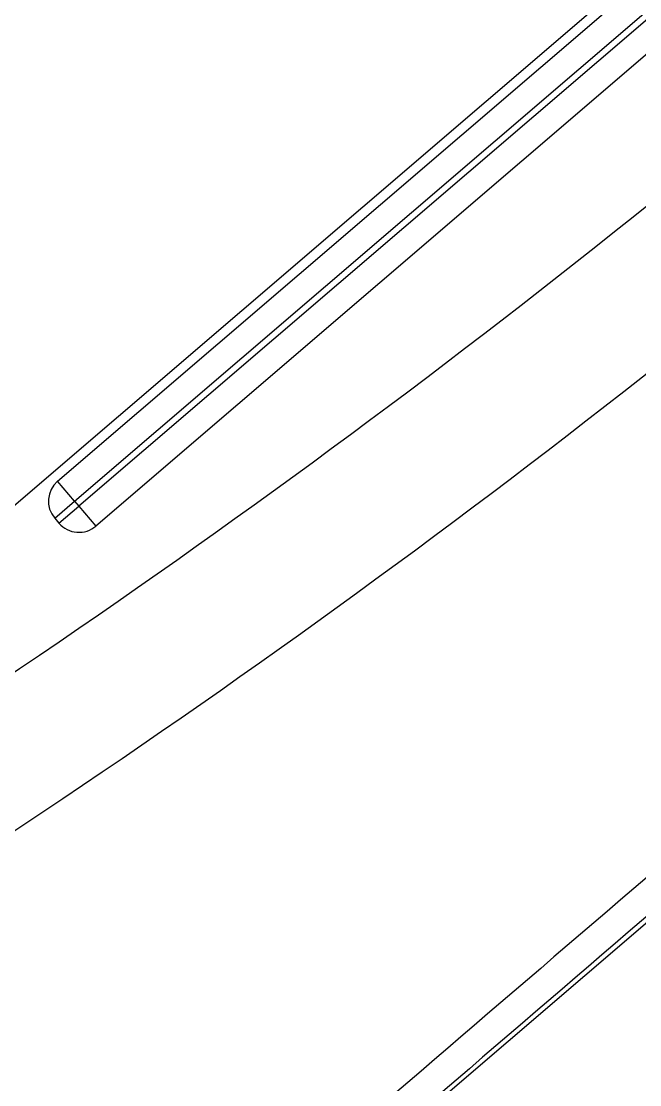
# Model space of a CAD drawing. Extents: x 741 to 1339, y 725 to 848.
# Drawn here: x 1106.3385 to 1106.4328, y 787.0958 to 787.2579 of the extents above; entities that cross this region are included whole.
import ezdxf

# ---------------------------------------------------------------- set-up
doc = ezdxf.new("R2010")
doc.units = 0
doc.header["$MEASUREMENT"] = 0
doc.linetypes.add('CONTINU', pattern=[0])
for name, color, linetype in [('Lay Out', 31, 'CONTINUOUS'), ('PAREDES', 7, 'CONTINUOUS'), ('PENA-008', 8, 'CONTINUOUS')]:
    doc.layers.add(name, color=color, linetype=linetype)

# ---------------------------------------------------------------- blocks, each defined once
blk = doc.blocks.new('A$C12870BC7')
at = {"layer": 'Lay Out', "linetype": 'CONTINU', "ltscale": 0.6}
for p, q in [((0.9789, 1.60207), (1.28289, 1.60207)), ((1.01115, 1.60057), (1.25064, 1.60057)), ((1.01115, 1.59657), (1.01115, 1.60057)), ((1.00715, 1.59657), (1.00715, 1.59557)), ((1.00715, 1.59657), (1.01115, 1.59657)), ((1.00715, 1.59557), (1.01115, 1.59557)), ((1.01115, 1.59657), (1.25064, 1.59657)), ((1.01115, 1.59657), (1.01115, 1.59557)), ((1.25064, 1.59557), (1.01115, 1.59557)), ((1.01115, 1.59557), (1.01115, 1.59157)), ((1.25064, 1.59157), (1.01115, 1.59157)), ((0.93347, 1.49104), (1.10382, 1.49104))]:
    blk.add_line(p, q, dxfattribs=at)
for centre, radius, start, end in [((1.01115, 1.59657), 0.004, 90, 180), ((1.01115, 1.59557), 0.004, 180, 270), ((1.15115, 3.01946), 1.46615, 260.88061, 279.11944), ((1.15088, -152.01223), 153.50851, 90.0174158, 90.0811948), ((1.15079, -139.20924), 140.70101, 90.0189019, 90.0882693)]:
    blk.add_arc(centre, radius, start, end, dxfattribs=at)
blk.add_ellipse((1.15115, 5.82839), major_axis=(0, 4.25509), ratio=0.578364, start_param=3.047316, end_param=3.235869, dxfattribs=at)
blk = doc.blocks.new('Layout')
at = {"layer": 'PENA-008', "color": 7, "ltscale": 0.2, "rotation": 40.58562502596172}
blk.add_blockref('A$C12870BC7', (1160.88017, 500.55789), dxfattribs=at)

msp = doc.modelspace()

# ---------------------------------------------------------------- block references
at = {"layer": 'PAREDES', "color": 7, "lineweight": 0}
msp.add_blockref('Layout', (-54.26272, 284.75654), dxfattribs=at)

doc.saveas('drawing.dxf')
